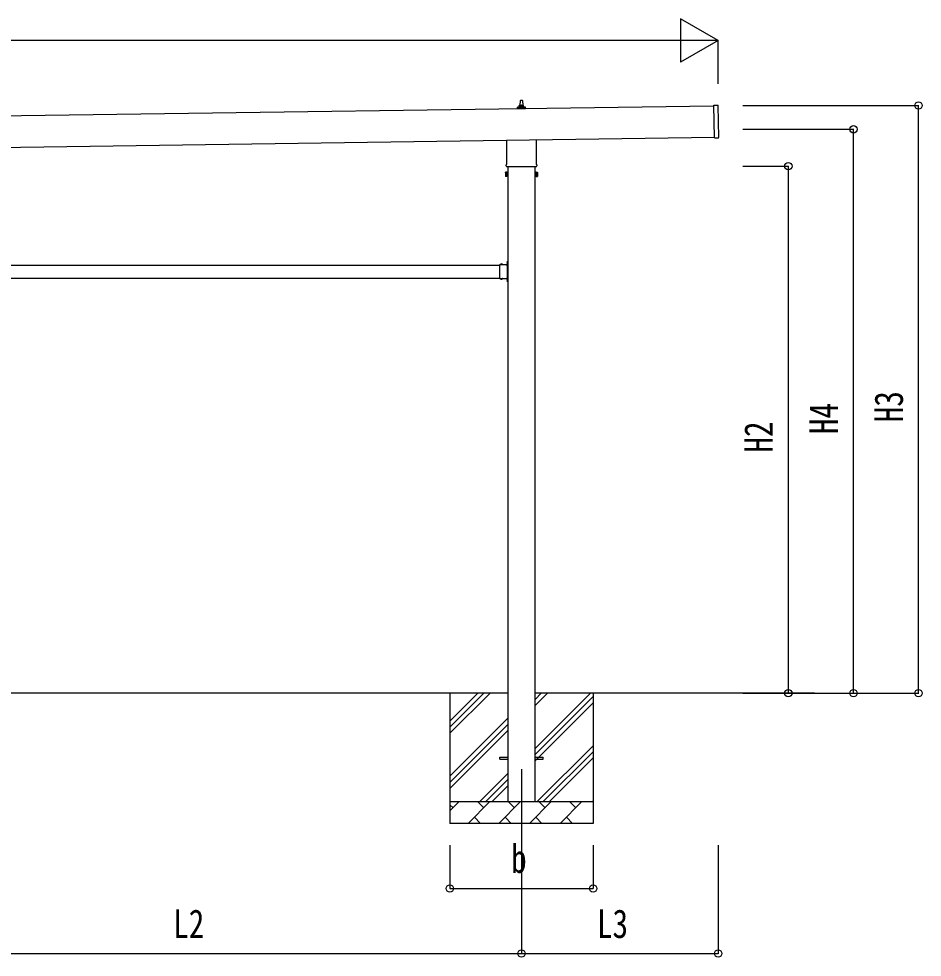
# Model space of a CAD drawing. Units: millimetres, scale not verified. Extents: x -16820 to 16820, y -11880 to 11880.
# Drawn here: x -1760 to 2405, y -6329 to -2004 of the extents above; entities that cross this region are included whole.
import ezdxf
from ezdxf.enums import TextEntityAlignment as Align

# ---------------------------------------------------------------- set-up
doc = ezdxf.new("R2010")
doc.units = ezdxf.units.MM
doc.header["$LTSCALE"] = 50
for name, color, linetype in [('0-4_YKK_12', 2, 'Continuous'), ('0-5_YKK_13', 4, 'Continuous'), ('0-6_YKK_A1', 4, 'Continuous'), ('0-7_YKK_D', 6, 'Continuous')]:
    doc.layers.add(name, color=color, linetype=linetype)
doc.styles.add('ＭＳ ゴシック', font='')
doc.styles.get('ＭＳ ゴシック').set_extended_font_data('MS Gothic')

msp = doc.modelspace()

# ---------------------------------------------------------------- linework, layer by layer
at = {"layer": '0-4_YKK_12'}
msp.add_line((557.58, -5462), (557.58, -5962), dxfattribs=at)
at = {"layer": '0-5_YKK_13'}
for p, q in [((539.33, -2419.67), (539.33, -2411.95)), ((575.83, -2419.67), (539.33, -2419.67)), ((539.71, -2411.17), (575.45, -2411.17)), ((540.09, -2410.98), (546.81, -2409.35)), ((547.2, -2409.17), (567.96, -2409.17)), ((547.58, -2408.38), (547.58, -2404.17)), ((548.58, -2404.17), (566.58, -2404.17)), ((551.58, -2404.17), (552.31, -2380.64)), ((553.31, -2379.67), (561.85, -2379.67)), ((562.85, -2380.64), (563.58, -2404.17)), ((567.58, -2408.38), (567.58, -2404.17)), ((575.06, -2410.98), (568.34, -2409.35)), ((575.83, -2419.67), (575.83, -2411.95)), ((1444.41, -2402.38), (1463.41, -2402.11)), ((1446.56, -2552.36), (1444.41, -2402.38)), ((1466.54, -2551.08), (1464.42, -2403.09)), ((489.28, -2673.66), (489.28, -2563.01)), ((625.88, -2561.05), (625.88, -2673.66)), ((1446.56, -2552.36), (1465.55, -2552.09)), ((487.58, -2682.43), (487.58, -2676.93)), ((627.58, -2676.93), (627.58, -2682.43)), ((483.58, -2711.93), (484.34, -2710.61)), ((483.58, -2711.93), (483.58, -2728.93)), ((490.58, -2715.52), (484.34, -2715.52)), ((625.52, -2685.93), (489.64, -2685.93)), ((624.58, -2715.52), (630.82, -2715.52)), ((631.58, -2711.93), (630.82, -2710.61)), ((631.58, -2711.93), (631.58, -2728.93)), ((483.58, -2728.93), (484.34, -2730.24)), ((490.58, -2725.34), (484.34, -2725.34)), ((490.58, -2730.24), (484.34, -2730.24)), ((493.08, -2729.63), (490.58, -2729.63)), ((622.08, -2729.63), (624.58, -2729.63)), ((624.58, -2725.34), (630.82, -2725.34)), ((624.58, -2730.24), (630.82, -2730.24)), ((631.58, -2728.93), (630.82, -2730.24)), ((457.08, -3147.29), (457.08, -3136.9)), ((457.08, -3136.9), (493.48, -3136.9)), ((457.08, -3189.29), (457.08, -3148.71)), ((460.34, -3136.04), (460.34, -3136.2)), ((461.04, -3136.9), (469.11, -3136.9)), ((463.95, -3136.9), (462.63, -3134.24)), ((466.2, -3136.9), (467.53, -3134.24)), ((469.81, -3136.04), (469.81, -3136.2)), ((489.38, -3129), (495.08, -3129)), ((493.08, -3138.5), (490.08, -3138.5)), ((493.48, -3127.87), (490.82, -3126.55)), ((493.48, -3130.13), (490.82, -3131.45)), ((492.62, -3124.26), (492.78, -3124.26)), ((492.62, -3133.73), (492.78, -3133.73)), ((493.08, -3147.29), (493.08, -3140.5)), ((493.08, -3189.29), (493.08, -3148.71)), ((493.48, -3121.5), (495.08, -3121.5)), ((493.48, -3138.46), (493.48, -3121.5)), ((493.48, -3124.96), (493.48, -3133.03)), ((495.08, -3126), (493.48, -3126)), ((493.48, -3127), (495.08, -3127)), ((493.48, -3131), (495.08, -3131)), ((495.08, -3132), (493.48, -3132)), ((457.08, -3201.1), (457.08, -3190.71)), ((490.08, -3199.5), (493.08, -3199.5)), ((493.08, -3197.5), (493.08, -3190.71)), ((493.48, -3216.5), (493.48, -3199.54)), ((457.08, -3201.1), (493.48, -3201.1)), ((460.34, -3201.96), (460.34, -3201.8)), ((461.04, -3201.1), (469.11, -3201.1)), ((463.95, -3201.1), (462.63, -3203.76)), ((466.2, -3201.1), (467.53, -3203.76)), ((469.81, -3201.96), (469.81, -3201.8)), ((493.48, -3207.87), (490.82, -3206.55)), ((493.48, -3210.13), (490.82, -3211.45)), ((492.62, -3204.26), (492.78, -3204.26)), ((492.62, -3213.73), (492.78, -3213.73)), ((493.48, -3204.96), (493.48, -3213.03)), ((493.48, -3207), (495.08, -3207)), ((493.48, -3211), (495.08, -3211)), ((493.48, -3216.5), (495.08, -3216.5)), ((457.58, -5407.5), (495.08, -5407.5)), ((457.58, -5416.5), (457.58, -5407.5)), ((457.58, -5416.5), (495.08, -5416.5)), ((620.08, -5407.5), (657.58, -5407.5)), ((620.08, -5416.5), (657.58, -5416.5)), ((657.58, -5416.5), (657.58, -5407.5))]:
    msp.add_line(p, q, dxfattribs=at)
for points in [[(490.58, -2730.24), (490.58, -2710.61), (484.34, -2710.61)], [(490.58, -2729.63), (490.58, -2711.23), (493.08, -2711.23)], [(624.58, -2729.63), (624.58, -2711.23), (622.08, -2711.23)], [(624.58, -2730.24), (624.58, -2710.61), (630.82, -2710.61)], [(493.08, -3140.5), (490.08, -3140.5), (490.08, -3136.9)], [(495.08, -3136.5), (495.08, -3130.5), (495.08, -3127.5), (495.08, -3121.5)], [(493.08, -3197.5), (490.08, -3197.5), (490.08, -3201.1)], [(495.08, -3216.5), (495.08, -3210.5), (495.08, -3207.5), (495.08, -3201.5)]]:
    msp.add_lwpolyline(points, dxfattribs=at)
for points in [[(493.08, -2730.93), (493.08, -2709.93), (495.08, -2709.93), (495.08, -2730.93)], [(622.08, -2730.93), (622.08, -2709.93), (620.08, -2709.93), (620.08, -2730.93)]]:
    msp.add_lwpolyline(points, close=True, dxfattribs=at)
for centre, radius, start, end in [((540.33, -2411.95), 1, 103.62699, 180), ((546.58, -2408.38), 1, 283.62699, 0), ((551.66, -2404.8), 4.13, 90, 171.17633), ((548.58, -2405.17), 1, 90, 180), ((553.31, -2380.67), 1, 90, 178.60509), ((560.91, -2404.17), 4.83, 133.60282, 180), ((554.25, -2404.17), 4.83, 0, 46.39718), ((561.85, -2380.67), 1, 1.39491, 90), ((563.49, -2404.8), 4.13, 8.82367, 90), ((566.58, -2405.17), 1, 0, 90), ((568.58, -2408.38), 1, 180, 256.37301), ((574.83, -2411.95), 1, 0, 76.37301), ((1463.42, -2403.11), 1, 0.81845, 90.81845), ((1465.54, -2551.09), 1, 270.81845, 0.81845), ((491.58, -2676.93), 4, 125.09963, 180), ((623.58, -2676.93), 4, 0, 54.90037), ((487.92, -2713.07), 4.34, 145.61575, 214.38425), ((499.82, -2720.43), 16.24, 162.41205, 197.58795), ((491.58, -2682.43), 4, 180, 194.47751), ((491.58, -2682.43), 4, 194.47751, 241.04498), ((623.58, -2682.43), 4, 298.95502, 345.52249), ((623.58, -2682.43), 4, 345.52249, 0), ((627.23, -2713.07), 4.34, 325.61575, 34.38425), ((615.34, -2720.43), 16.24, 342.41205, 17.58795), ((487.92, -2727.79), 4.34, 145.61575, 214.38425), ((627.23, -2727.79), 4.34, 325.61575, 34.38425), ((456.38, -3148), 1, 314.427, 45.573), ((461.04, -3136.2), 0.7, 180, 270), ((461.21, -3136.04), 0.862, 129.12355, 180), ((465.08, -3140.8), 7, 90, 129.12355), ((465.08, -3140.8), 7, 50.87645, 90), ((469.11, -3136.2), 0.7, 270, 0), ((468.95, -3136.04), 0.862, 0, 50.87645), ((497.38, -3129), 7, 140.87645, 180), ((497.38, -3129), 7, 180, 219.12355), ((492.62, -3125.13), 0.862, 90, 140.87645), ((492.62, -3132.87), 0.862, 219.12355, 270), ((492.78, -3124.96), 0.7, 0, 90), ((492.78, -3133.03), 0.7, 270, 0), ((493.78, -3148), 1, 134.427, 225.573), ((493.08, -3136.5), 2, 270, 0), ((456.38, -3190), 1, 314.427, 45.573), ((493.78, -3190), 1, 134.427, 225.573), ((493.08, -3201.5), 2, 0, 90), ((461.04, -3201.8), 0.7, 90, 180), ((461.21, -3201.96), 0.862, 180, 230.87645), ((465.08, -3197.2), 7, 230.87645, 270), ((465.08, -3197.2), 7, 270, 309.12355), ((469.11, -3201.8), 0.7, 0, 90), ((468.95, -3201.96), 0.862, 309.12355, 0), ((497.38, -3209), 7, 140.87645, 180), ((497.38, -3209), 7, 180, 219.12355), ((492.62, -3205.13), 0.862, 90, 140.87645), ((492.62, -3212.87), 0.862, 219.12355, 270), ((492.78, -3204.96), 0.7, 0, 90), ((492.78, -3213.03), 0.7, 270, 0)]:
    msp.add_arc(centre, radius, start, end, dxfattribs=at)
at = {"layer": '0-6_YKK_A1'}
for p, q in [((-9339.52, -2558.37), (1444.44, -2404.38)), ((-9337.45, -2703.39), (1446.51, -2549.33)), ((495.08, -2685.93), (495.08, -5612)), ((620.08, -5612), (620.08, -2685.93)), ((-2341.92, -3139), (457.08, -3139)), ((-2341.92, -3199), (457.08, -3199)), ((490.08, -3199), (494.58, -3199)), ((495.08, -5112), (-2379.92, -5112)), ((227.58, -5112), (227.58, -5712)), ((227.58, -5297.05), (412.63, -5112)), ((227.58, -5268.77), (384.35, -5112)), ((227.58, -5240.48), (356.06, -5112)), ((1908.46, -5112), (620.08, -5112)), ((620.08, -5367.1), (875.18, -5112)), ((620.08, -5169.11), (677.19, -5112)), ((620.08, -5140.82), (648.9, -5112)), ((620.08, -5395.38), (887.58, -5127.88)), ((887.58, -5112), (887.58, -5712)), ((620.08, -5423.67), (887.58, -5156.17)), ((227.58, -5495.04), (495.08, -5227.54)), ((227.58, -5523.32), (495.08, -5255.82)), ((227.58, -5551.61), (495.08, -5284.11)), ((629.74, -5612), (887.58, -5354.16)), ((658.02, -5612), (887.58, -5382.44)), ((686.3, -5612), (887.58, -5410.73)), ((365.18, -5612), (495.08, -5482.1)), ((393.46, -5612), (495.08, -5510.38)), ((421.75, -5612), (495.08, -5538.67)), ((227.58, -5612), (887.58, -5612)), ((227.58, -5654.89), (270.47, -5612)), ((311.89, -5712), (411.89, -5612)), ((383.34, -5640.55), (354.79, -5612)), ((453.32, -5712), (553.32, -5612)), ((524.76, -5640.55), (496.21, -5612)), ((594.74, -5712), (694.74, -5612)), ((666.18, -5640.55), (637.63, -5612)), ((736.16, -5712), (836.16, -5612)), ((807.6, -5640.55), (779.05, -5612)), ((884.29, -5612), (887.58, -5608.72)), ((241.92, -5640.55), (227.58, -5626.21)), ((340.45, -5683.45), (369, -5712)), ((481.87, -5683.45), (510.42, -5712)), ((623.29, -5683.45), (651.84, -5712)), ((764.71, -5683.45), (793.26, -5712)), ((887.58, -5712), (227.58, -5712))]:
    msp.add_line(p, q, dxfattribs=at)
msp.add_lwpolyline([(490.08, -3139), (494.58, -3139), (494.58, -3199)], dxfattribs=at)
at = {"layer": '0-7_YKK_D'}
for p, q in [((1464, -2103.89), (1290.8, -2003.89)), ((1290.8, -2003.89), (1290.8, -2203.89)), ((1264, -2103.89), (-9157.01, -2103.89)), ((1464, -2103.89), (1117.59, -2103.89)), ((1464, -2103.89), (1290.8, -2203.89)), ((1464, -2304.09), (1464, -2102.89)), ((1577.98, -2403.89), (2388.58, -2403.89)), ((2387.58, -5112), (2387.58, -2403.89)), ((1577.98, -2513.43), (2088.58, -2513.43)), ((2087.58, -5112), (2087.58, -2513.43)), ((1577.98, -2683.43), (1788.58, -2683.43)), ((1787.58, -5112), (1787.58, -2683.43)), ((1577.98, -5112), (1788.58, -5112)), ((1577.98, -5112), (2388.58, -5112)), ((1577.98, -5112), (2088.58, -5112)), ((227.58, -5812), (227.58, -6013)), ((557.58, -5812), (557.58, -6313)), ((557.58, -5812), (557.58, -6313)), ((887.58, -5812), (887.58, -6013)), ((1464, -5813), (1464, -6313)), ((227.58, -6012), (887.58, -6012)), ((-2442.42, -6312), (557.58, -6312)), ((557.58, -6312), (1464, -6312))]:
    msp.add_line(p, q, dxfattribs=at)
for centre in [(2387.58, -2403.89), (2087.58, -2513.43), (1787.58, -2683.43), (1787.58, -5112), (2087.58, -5112), (2387.58, -5112), (227.58, -6012), (887.58, -6012), (557.58, -6312), (557.58, -6312), (1464, -6312)]:
    msp.add_circle(centre, 17, dxfattribs=at)

# ---------------------------------------------------------------- texts
at = {"layer": '0-7_YKK_D', "style": 'ＭＳ ゴシック', "width": 0.8}
for s, p in [('H3', (2355.58, -3863.55)), ('H4', (2055.58, -3918.31)), ('H2', (1755.58, -4003.31))]:
    msp.add_text(s, height=132, rotation=90, dxfattribs=at).set_placement(p, align=Align.BOTTOM_LEFT)
for s, p in [('b', (509.58, -5980)), ('L2', (-1048.02, -6280)), ('L3', (905.19, -6280))]:
    msp.add_text(s, height=132, dxfattribs=at).set_placement(p, align=Align.BOTTOM_LEFT)

doc.saveas('drawing.dxf')
